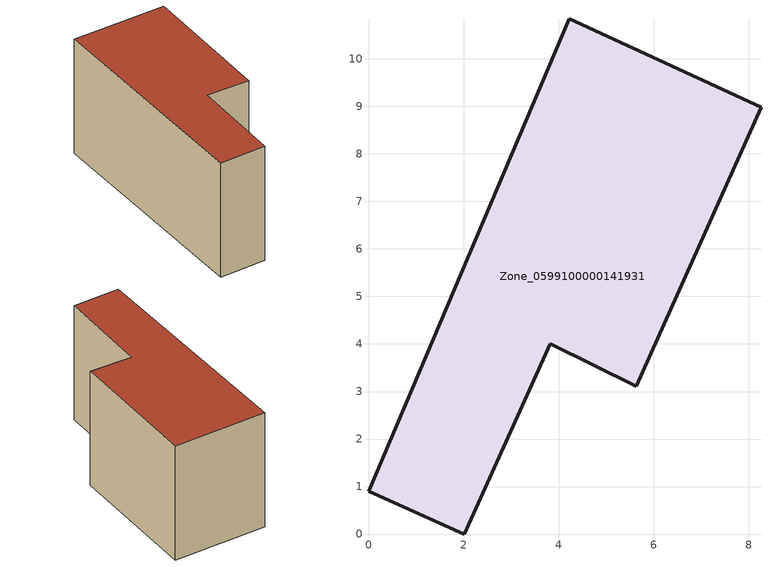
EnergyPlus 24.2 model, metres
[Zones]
Zone_0599100000141931
 floor ground (C_G): 4.23,10.84 8.26,8.98 5.63,3.11 3.82,4.01 2.01,0 0,0.9 z0.04
 wall outside (C_F): 8.26,8.98 4.23,10.84 0,0.9 2.01,0 3.82,4.01 5.63,3.11 8.26,8.98 z0.04:5.84
 roof outside (C_R): 4.23,10.84 0,0.9 2.01,0 3.82,4.01 5.63,3.11 8.26,8.98 z5.84
[BUILDING]
Pand.0599100000141931: North Axis=0; Terrain=City; Loads Convergence Tolerance Value=0.04; Temperature Convergence Tolerance Value=0.4; Solar Distribution=FullExterior; Maximum Number of Warmup Days=25; Minimum Number of Warmup Days=1
[Site:Location]
Rotterdam.The.Hague.AP_ZH_NLD Design_Conditions: Latitude=51.96; Longitude=4.45; Time Zone=1; Elevation=-4.5
[SITE:GROUNDTEMPERATURE:BUILDINGSURFACE]
18, 18, 18, 18, 18, 18, 18, 18, 18, 18, 18, 18
[MATERIAL] Thermal Absorptance=0.9; Solar Absorptance=0.7; Visible Absorptance=0.7
Name | Roughness | Thickness | Conductivity | Density | Specific Heat
G.TI.1946 | MediumSmooth | 0.15 | 1 | 540 | 1210
F.TI.1946 | Rough | 0.3 | 0.857143 | 1920 | 840
R.TI.1946 | MediumRough | 0.2 | 0.1 | 1500 | 1000
[CONSTRUCTION]
C_G: G.TI.1946
C_F: F.TI.1946
C_R: R.TI.1946
[ZONE]
Zone_0599100000141931: Type=1; Multiplier=1; Ceiling Height=Autocalculate; Volume=Autocalculate; Floor Area=autocalculate; Part of Total Floor Area=Yes
[ZONEINFILTRATION:DESIGNFLOWRATE]
Infil_Zone_0599100000141931: Zone or ZoneList or Space or SpaceList=Zone_0599100000141931; Schedule=AlwaysOn; Design Flow Rate Calculation Method=Flow/Area; Flow Rate per Floor Area=0.003; Constant Term Coefficient=1; Temperature Term Coefficient=0; Velocity Term Coefficient=0; Velocity Squared Term Coefficient=0
[HVACTEMPLATE:ZONE:IDEALLOADSAIRSYSTEM]
Zone_0599100000141931: Maximum Heating Supply Air Temperature=50; Minimum Cooling Supply Air Temperature=13; Maximum Heating Supply Air Humidity Ratio=0.0156; Minimum Cooling Supply Air Humidity Ratio=0.0077; Heating Limit=NoLimit; Cooling Limit=NoLimit; Dehumidification Control Type=ConstantSensibleHeatRatio; Cooling Sensible Heat Ratio=0.7; Dehumidification Setpoint=60; Humidification Control Type=None; Humidification Setpoint=30; Outdoor Air Method=None; Outdoor Air Flow Rate per Person=0.00944; Outdoor Air Flow Rate per Zone Floor Area=0; Outdoor Air Flow Rate per Zone=0; Demand Controlled Ventilation Type=None; Outdoor Air Economizer Type=NoEconomizer; Heat Recovery Type=None; Sensible Heat Recovery Effectiveness=0.7; Latent Heat Recovery Effectiveness=0.65
[ZONECONTROL:THERMOSTAT]
ThermostatControl_Zone_0599100000141931: Zone or ZoneList=Zone_0599100000141931; Control Type Schedule=DualSetpointControlType; Control 1=Thermostat_Zone_0599100000141931; Temperature Difference Between Cutout And Setpoint=0
[THERMOSTATSETPOINT:DUALSETPOINT]
Thermostat_Zone_0599100000141931: Heating Setpoint Temperature Schedule=HeatingSetpoint_Zone_0599100000141931; Cooling Setpoint Temperature Schedule=CoolingSetpoint_Zone_0599100000141931
[SCHEDULE:COMPACT]
HeatingSetpoint_Zone_0599100000141931: Through: 12/31, For: AllDays, Until: 24:00, 21
CoolingSetpoint_Zone_0599100000141931: Through: 12/31, For: AllDays, Until: 24:00, 24
DualSetpointControlType: Through: 12/31, For: AllDays, Until: 24:00, 4
AlwaysOn: Through: 12/31, For: AllDays, Until: 24:00, 1
